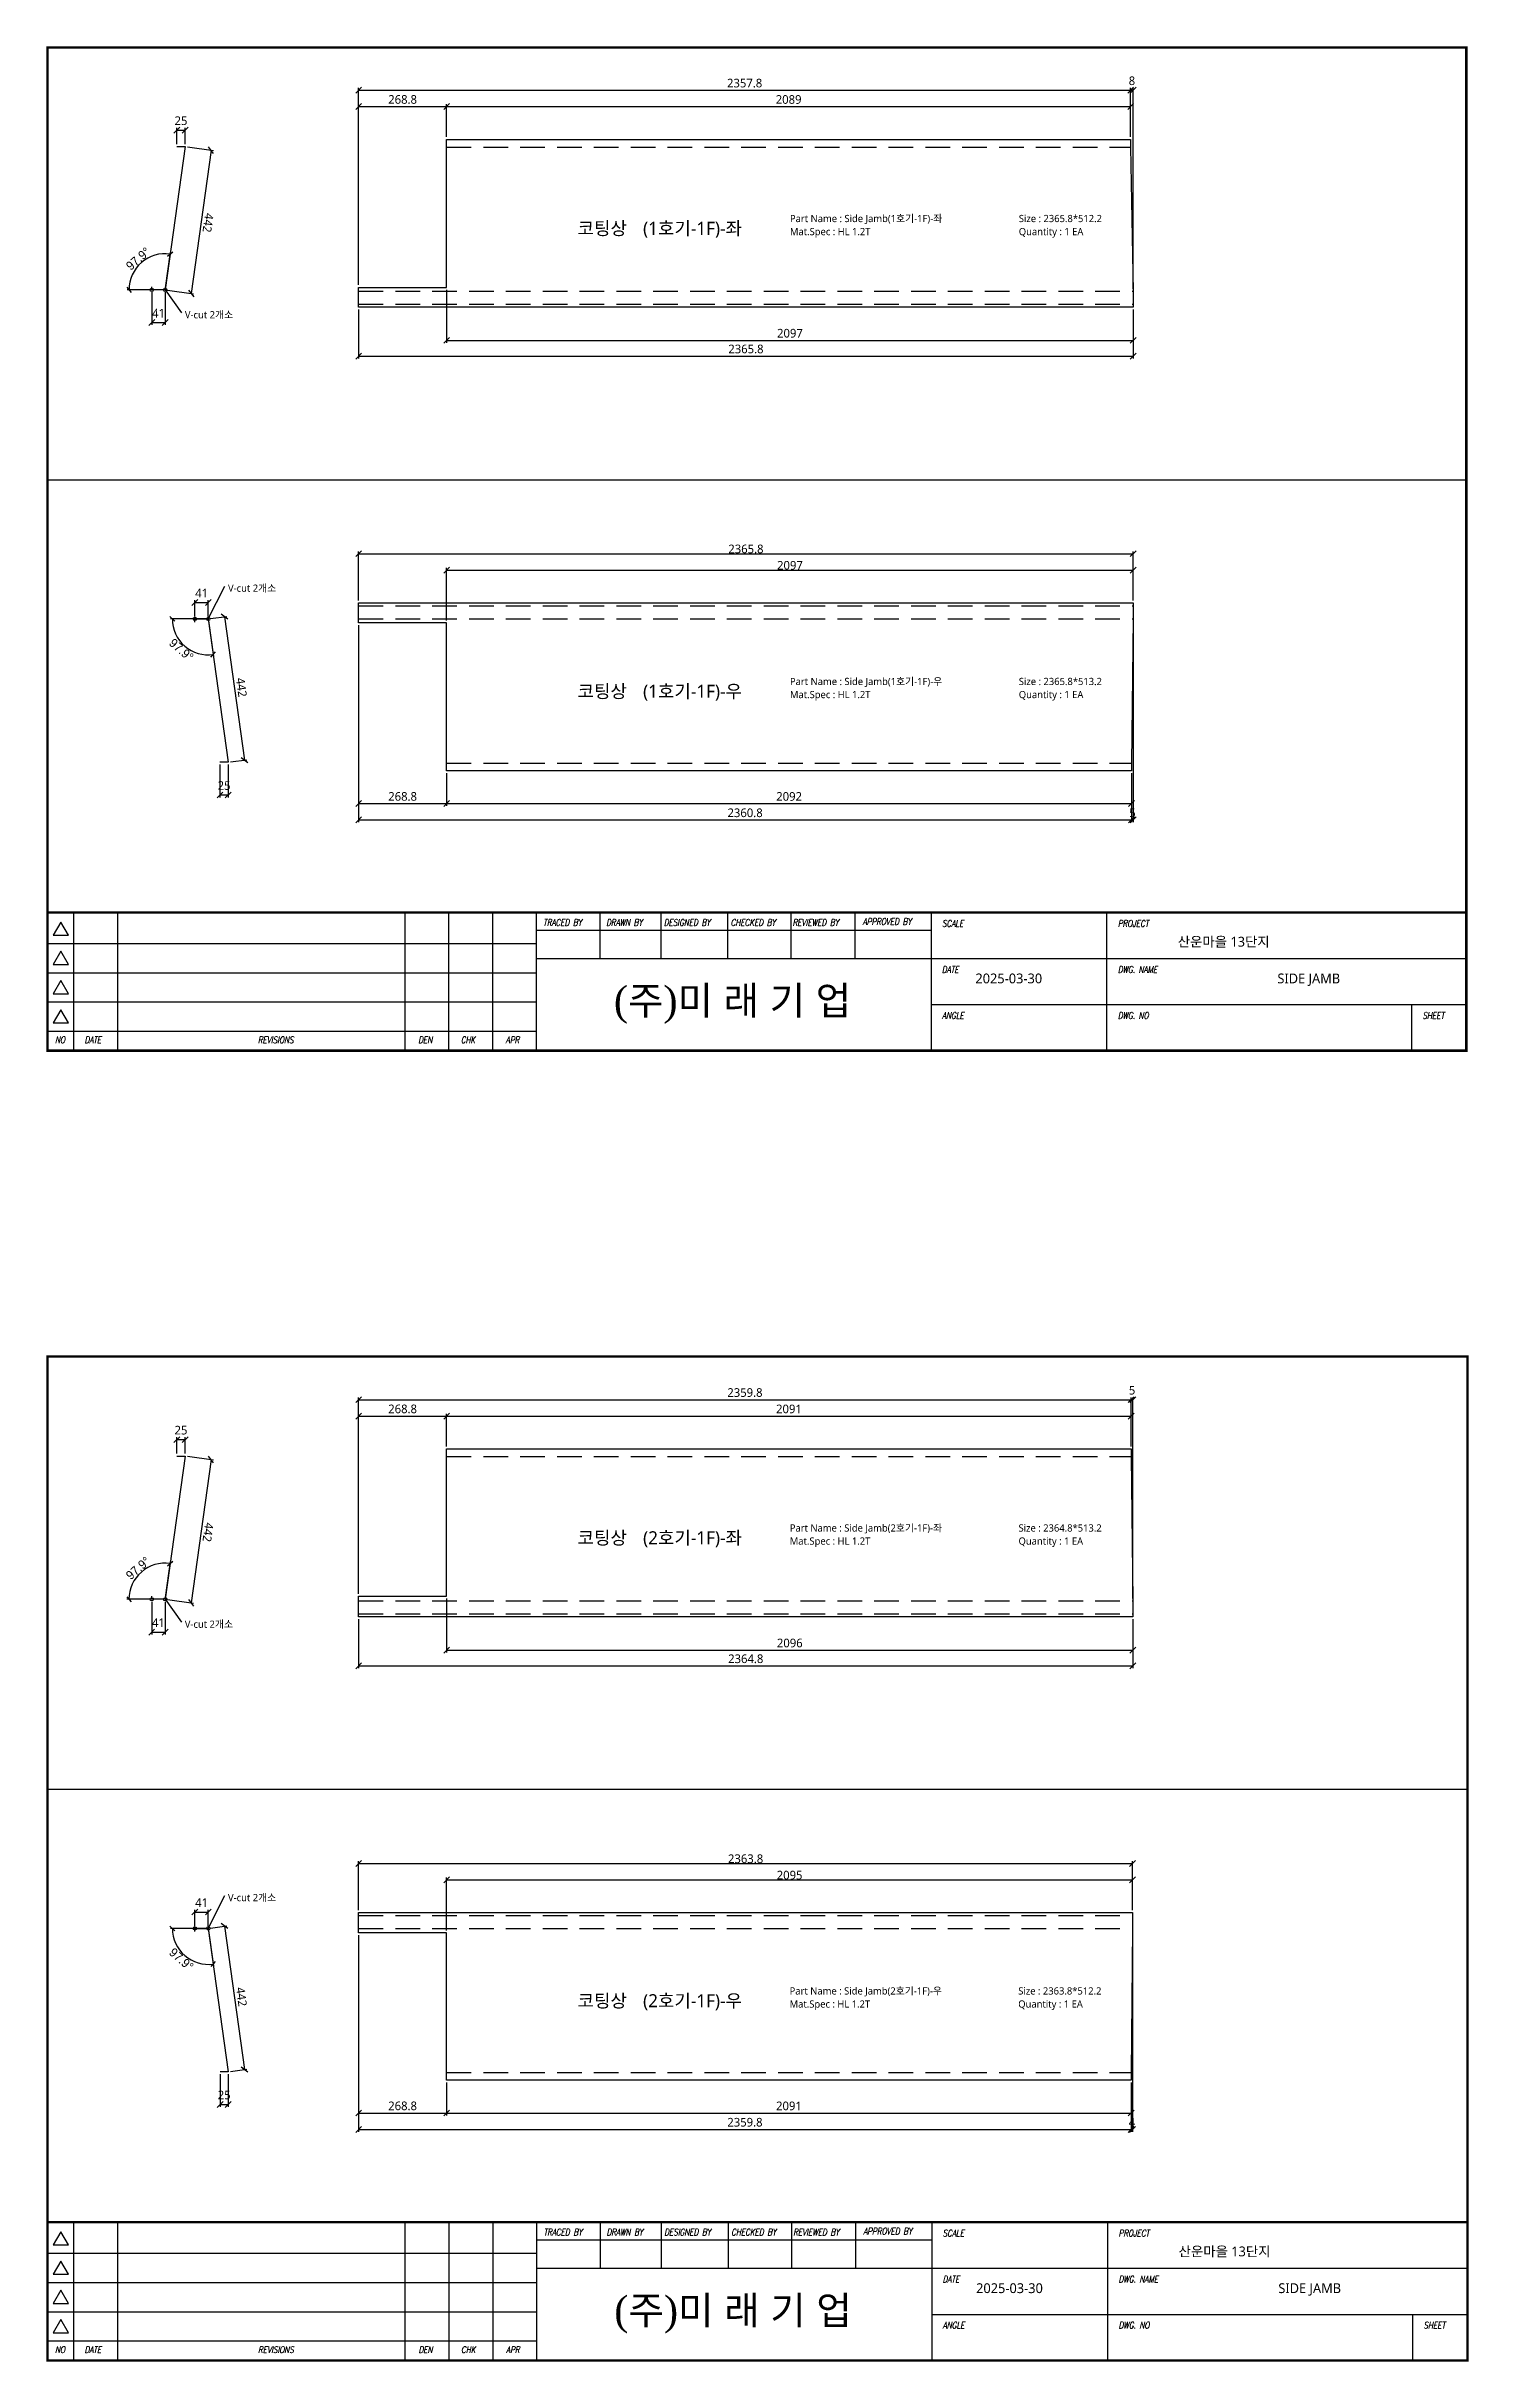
# Model space of a CAD drawing. Extents: x 674 to 10492, y -109346 to 1748.
# Drawn here: x 6046 to 10390, y -5325 to 1748 of the extents above; entities that cross this region are included whole.
import ezdxf
from ezdxf.enums import TextEntityAlignment as Align

# ---------------------------------------------------------------- set-up
doc = ezdxf.new("R2010")
doc.units = 0
doc.header["$LTSCALE"] = 10
doc.header["$MEASUREMENT"] = 0
doc.linetypes.add('DASHED2', pattern=[0.375, 0.25, -0.125])
doc.layers.get('0').update_dxf_attribs({"linetype": 'CONTINUOUS'})
for name, color, linetype in [('22', 8, 'DASHED2'), ('dim', 3, 'CONTINUOUS'), ('FROM', 7, 'CONTINUOUS'), ('레이져', 7, 'CONTINUOUS')]:
    doc.layers.add(name, color=color, linetype=linetype)
doc.styles.add('G1', font='batang.ttc', dxfattribs={"height": 20})
doc.styles.add('ITALICT', font='italict')
doc.styles.add('JKW', font='')
doc.styles.add('MIRAESTYLE', font='gulim.ttc')
doc.styles.add('YCKIM', font='gulim.ttc')
doc.styles.get('JKW').set_extended_font_data('NanumGothic')
doc.dimstyles.new('MIRAE', dxfattribs={"dimscale": 100, "dimtxt": 0.25, "dimasz": 0.15, "dimexe": 0.06, "dimexo": 0.06, "dimgap": 0.07, "dimtad": 1, "dimdec": 1, "dimtxsty": 'YCKIM', "dimblk": 'OBLIQUE', "dimcen": 2.5, "dimclrd": 3, "dimclre": 3, "dimclrt": 256, "dimadec": 1, "dimazin": 3, "dimtfac": 0.5, "dimtix": 1, "dimtmove": 0, "dimatfit": 3, "dimldrblk": 'OBLIQUE'})
doc.dimstyles.get("Standard").update_dxf_attribs({"dimtxt": 2.5, "dimasz": 2.5, "dimexe": 1.25, "dimexo": 0.625, "dimtad": 1, "dimtxsty": 'MIRAESTYLE', "dimcen": 2.5, "dimazin": 3, "dimtfac": 1, "dimtmove": 0, "dimatfit": 3})
doc.dimstyles.new('미래', dxfattribs={"dimscale": 120, "dimtxt": 0.2, "dimasz": 0.15, "dimexe": 0.06, "dimexo": 0.06, "dimgap": 0.07, "dimtad": 1, "dimdec": 1, "dimlfac": -1, "dimtxsty": 'JKW', "dimblk": 'OBLIQUE', "dimcen": 2.5, "dimclrd": 3, "dimclre": 3, "dimclrt": 256, "dimadec": 1, "dimazin": 2, "dimtfac": 0.5, "dimtmove": 1, "dimatfit": 3, "dimarcsym": 1})

# ---------------------------------------------------------------- blocks, each defined once
blk = doc.blocks.new('_OBLIQUE')
at = {"color": 0, "linetype": 'ByBlock'}
blk.add_line((-0.5, -0.5), (0.5, 0.5), dxfattribs=at)
blk = doc.blocks.new('3')
at = {"layer": 'FROM', "color": 7}
blk.add_line((25823.5, 11169), (25823.5, 11496.2), dxfattribs=at)
at = {"layer": 'FROM', "color": 2}
for p, q in [((25885.8, 11169), (25885.8, 11496.2)), ((25989.7, 11169), (25989.7, 11496.2)), ((26670, 11169), (26670, 11496.2)), ((26773.9, 11169), (26773.9, 11496.2)), ((26877.7, 11169), (26877.7, 11496.2)), ((25823.5, 11422.9), (26981.6, 11422.9)), ((25823.5, 11353.6), (26981.6, 11353.6)), ((25823.5, 11284.4), (26981.6, 11284.4)), ((25823.5, 11215.1), (26981.6, 11215.1))]:
    blk.add_line(p, q, dxfattribs=at)
at = {"layer": 'FROM', "color": 0}
for p, q in [((26981.6, 11169), (26981.6, 11496.2)), ((26981.6, 11454.7), (27915.7, 11454.7)), ((27131.3, 11496.2), (27131.3, 11387.2)), ((27276.5, 11387.2), (27276.5, 11496.2)), ((27434, 11496.2), (27434, 11387.2)), ((27583.7, 11496.2), (27583.7, 11387.2)), ((27735.3, 11496.2), (27735.3, 11387.2)), ((27915.7, 11496.2), (27915.7, 11169)), ((28332.2, 11169), (28332.2, 11496.2)), ((26981.6, 11387.2), (29183.5, 11387.2)), ((27915.7, 11278.1), (29183.5, 11278.1))]:
    blk.add_line(p, q, dxfattribs=at)
at = {"layer": 'FROM'}
blk.add_line((29053.7, 11278.1), (29053.7, 11169), dxfattribs=at)
at = {"layer": 'FROM', "color": 0, "const_width": 5.89}
blk.add_lwpolyline([(25823.5, 11169), (29183.5, 11169), (29183.5, 13545), (25823.5, 13545)], close=True, dxfattribs=at)
at = {"layer": 'FROM', "color": 0, "const_width": 4.87}
blk.add_lwpolyline([(25823.5, 11496.2), (29183.5, 11496.2)], dxfattribs=at)
at = {"layer": 'FROM', "color": 2}
for points in [[(25854.7, 11473.5), (25836.7, 11442.3), (25872.7, 11442.3)], [(25854.7, 11404.3), (25836.7, 11373.1), (25872.7, 11373.1)], [(25854.7, 11335), (25836.7, 11303.8), (25872.7, 11303.8)], [(25854.7, 11265.7), (25836.7, 11234.6), (25872.7, 11234.6)]]:
    blk.add_lwpolyline(points, close=True, dxfattribs=at)
at = {"layer": 'FROM', "color": 4, "style": 'ITALICT', "width": 0.8}
for s, height, p in [('TRACED BY', 15.58, (26997.2, 11465)), ('DRAWN BY', 15.58, (27146.3, 11465)), ('DESIGNED BY', 15.583, (27282.8, 11465)), ('CHECKED BY', 15.58, (27441.2, 11465)), ('REVIEWED BY', 15.583, (27587.9, 11465)), ('APPROVED BY', 15.583, (27753.8, 11466.9)), ('SCALE', 15.58, (27941.7, 11462.5)), ('PROJECT', 15.58, (28358.1, 11462.5)), ('DATE', 15.58, (27941.7, 11353.4)), ('DWG. NAME', 15.58, (28358.1, 11353.4)), ('ANGLE', 15.58, (27941.7, 11244.4)), ('DWG. NO', 15.58, (28358.1, 11244.4)), ('SHEET', 15.58, (29079.6, 11244.4)), ('NO', 15.58, (25841.2, 11186.7)), ('DATE', 15.58, (25911.2, 11186.7)), ('REVISIONS', 15.58, (26321.6, 11186.7)), ('DEN', 15.58, (26701.4, 11186.7)), ('CHK', 15.58, (26802.1, 11186.7)), ('APR', 15.58, (26908.6, 11186.7))]:
    blk.add_text(s, height=height, dxfattribs=at).set_placement(p)
blk = doc.blocks.new('side_frame')
at = {"color": 8}
blk.add_line((4556.9, 1833.1), (0, 1833.1), dxfattribs=at)
at = {"xscale": 1.356231088589885, "yscale": 1.356231088589885, "zscale": 1.356231088589885}
blk.add_blockref('3', (-35022.6, -15147.7), dxfattribs=at)
at = {"style": 'G1'}
blk.add_text('(주)미 래 기 업', height=90.59, dxfattribs=at).set_placement((2199.9, 152.1), align=Align.MIDDLE)

msp = doc.modelspace()

# ---------------------------------------------------------------- linework, layer by layer
for p, q in [((6470, 1442), (6409.36, 1004.18)), ((6445, 1442), (6470, 1442)), ((6368.36, 1004.18), (6368.36, 1013.18)), ((6409.36, 1004.18), (6368.36, 1004.18)), ((6500, -11), (6500, -1)), ((6500, -1), (6541, -1)), ((6541, -1), (6601.64, -438.82)), ((6601.64, -438.82), (6576.64, -438.82)), ((6470, -2558), (6409.08, -2995.78)), ((6445, -2558), (6470, -2558)), ((6368.08, -2995.78), (6368.08, -2985.78)), ((6409.08, -2995.78), (6368.08, -2995.78)), ((6500, -4010), (6500, -4001)), ((6500, -4001), (6541, -4001)), ((6541, -4001), (6601.92, -4438.78)), ((6601.92, -4438.78), (6576.92, -4438.78))]:
    msp.add_line(p, q)
at = {"color": 6}
for centre in [(6368.36, 1004.18), (6409.36, 1004.18), (6500, -1), (6541, -1), (6368.08, -2995.78), (6409.08, -2995.78), (6500, -4001), (6541, -4001)]:
    msp.add_circle(centre, 5, dxfattribs=at)
at = {"layer": '22', "ltscale": 30}
for p, q in [((7268.8, 1440.2), (9357.8, 1440.2)), ((7000, 1000), (9365.8, 1000)), ((7000, 960.2), (9365.8, 960.2)), ((7000, 38.8), (9365.8, 38.8)), ((7000, -1), (9365.8, -1)), ((7268.8, -441.2), (9360.8, -441.2)), ((7268.8, -2559.8), (9359.8, -2559.8)), ((7000, -3000), (9364.8, -3000)), ((7000, -3039.8), (9364.8, -3039.8)), ((7000, -3961.2), (9363.8, -3961.2)), ((7000, -4001), (9363.8, -4001)), ((7268.8, -4441.2), (9359.8, -4441.2))]:
    msp.add_line(p, q, dxfattribs=at)
at = {"layer": '레이져'}
for p, q in [((7268.8, 1464), (9357.8, 1464)), ((7268.8, 1440.2), (7268.8, 1464)), ((7268.8, 1011.9), (7268.8, 1440.2)), ((7268.8, 1440.2), (7268.8, 1440.2)), ((9357.8, 1464), (9357.8, 1440.2)), ((9357.8, 1440.2), (9365.8, 1000)), ((7000, 1000), (7000, 1011.9)), ((7000, 1011.9), (7268.8, 1011.9)), ((7000, 960.2), (7000, 1000)), ((9365.8, 1000), (9365.8, 960.2)), ((7000, 951.8), (7000, 960.2)), ((9365.8, 951.8), (7000, 951.8)), ((9365.8, 960.2), (9365.8, 951.8)), ((7000, 48.2), (9365.8, 48.2)), ((7000, 38.8), (7000, 48.2)), ((7000, -1), (7000, 38.8)), ((9365.8, 48.2), (9365.8, 38.8)), ((9365.8, 38.8), (9365.8, -1)), ((7000, -12.9), (7000, -1)), ((7268.8, -12.9), (7000, -12.9)), ((7268.8, -441.2), (7268.8, -12.9)), ((9365.8, -1), (9360.8, -441.2)), ((7268.8, -465), (7268.8, -441.2)), ((9360.8, -465), (7268.8, -465)), ((9360.8, -441.2), (9360.8, -465)), ((9360.8, -465), (9360.8, -465)), ((7268.8, -2536), (9359.8, -2536)), ((7268.8, -2559.8), (7268.8, -2536)), ((9359.8, -2536), (9359.8, -2559.8)), ((7268.8, -2986.2), (7268.8, -2559.8)), ((7268.8, -2559.8), (7268.8, -2559.8)), ((9359.8, -2559.8), (9364.8, -3000)), ((7000, -3000), (7000, -2986.2)), ((7000, -2986.2), (7268.8, -2986.2)), ((7000, -3039.8), (7000, -3000)), ((7000, -3049.2), (7000, -3039.8)), ((9364.8, -3000), (9364.8, -3039.8)), ((9364.8, -3039.8), (9364.8, -3049.2)), ((9364.8, -3049.2), (7000, -3049.2)), ((7000, -3952.8), (9363.8, -3952.8)), ((7000, -3961.2), (7000, -3952.8)), ((9363.8, -3952.8), (9363.8, -3961.2)), ((7000, -4001), (7000, -3961.2)), ((7000, -4014.8), (7000, -4001)), ((7268.8, -4014.8), (7000, -4014.8)), ((7268.8, -4441.2), (7268.8, -4014.8)), ((9363.8, -4001), (9359.8, -4441.2)), ((9363.8, -3961.2), (9363.8, -4001)), ((7268.8, -4465), (7268.8, -4441.2)), ((9359.8, -4441.2), (9359.8, -4465)), ((9359.8, -4465), (7268.8, -4465)), ((9359.8, -4465), (9359.8, -4465))]:
    msp.add_line(p, q, dxfattribs=at)

# ---------------------------------------------------------------- block references
for p, xscale, yscale in [((6050, -1319.8, 0.95), 0.9509025270758122, 0.9509025270758122), ((6050, -5320.8, 0.95), 0.9516245487364621, 0.9516245487364621)]:
    msp.add_blockref('side_frame', p, dxfattribs=dict(xscale=xscale, yscale=yscale))

# ---------------------------------------------------------------- texts
at = {"style": 'JKW'}
for s, height, p in [('코팅상', 40, (7668.8, 1192.17)), ('Part Name : Side Jamb(1호기-1F)-좌', 22, (8317.3, 1222.17)), ('Size : 2365.8*512.2 ', 22, (9016.3, 1222.17)), ('Mat.Spec : HL 1.2T ', 22, (8317.3, 1182.17)), ('Quantity : 1 EA ', 22, (9016.3, 1182.17)), ('코팅상', 40, (7668.8, -222)), ('Part Name : Side Jamb(1호기-1F)-우', 22, (8317.3, -192)), ('Size : 2365.8*513.2 ', 22, (9016.3, -192)), ('Mat.Spec : HL 1.2T ', 22, (8317.3, -232)), ('Quantity : 1 EA ', 22, (9016.3, -232)), ('산운마을 13단지', 30, (9501.78, -986.98)), ('2025-03-30', 30, (8883.69, -1099.19)), ('SIDE JAMB', 30, (9806.06, -1099.19)), ('코팅상', 40, (7668.8, -2807.83)), ('Part Name : Side Jamb(2호기-1F)-좌', 22, (8316.8, -2777.83)), ('Mat.Spec : HL 1.2T ', 22, (8316.8, -2817.83)), ('Size : 2364.8*513.2 ', 22, (9015.47, -2777.83)), ('Quantity : 1 EA ', 22, (9015.47, -2817.83)), ('코팅상', 40, (7668.8, -4222)), ('Part Name : Side Jamb(2호기-1F)-우', 22, (8316.3, -4192)), ('Mat.Spec : HL 1.2T ', 22, (8316.3, -4232)), ('Size : 2363.8*512.2 ', 22, (9014.63, -4192)), ('Quantity : 1 EA ', 22, (9014.63, -4232)), ('산운마을 13단지', 30, (9504.4, -4987.73)), ('2025-03-30', 30, (8885.84, -5100.02)), ('SIDE JAMB', 30, (9808.92, -5100.02))]:
    msp.add_text(s, height=height, dxfattribs=at).set_placement(p, align=Align.MIDDLE_LEFT)
at = {"char_height": 22, "attachment_point": 1, "style": 'JKW'}
for insert in [(6469.36, 939.18), (6601, 104), (6469.08, -3060.78), (6601, -3896)]:
    msp.add_mtext('V-cut 2개소', dxfattribs=dict(at, insert=insert))
at = {"layer": '레이져', "style": 'JKW'}
for s, p in [('(1호기-1F)-좌', (7868.8, 1192.17)), ('(1호기-1F)-우', (7868.8, -222)), ('(2호기-1F)-좌', (7868.8, -2807.83)), ('(2호기-1F)-우', (7868.8, -4222))]:
    msp.add_text(s, height=40, dxfattribs=at).set_placement(p, align=Align.MIDDLE_LEFT)

# ---------------------------------------------------------------- dimensions: what is measured, and where the dimension line sits
for base, line1, line2 in [((6394.27, 1113.63), ((6368.36, 1004.18), (6409.36, 1004.18)), ((6409.36, 1004.18), (6470, 1442))), ((6530.91, -110.46), ((6541, -1), (6601.64, -438.82)), ((6541, -1), (6500, -1))), ((6394.06, -2886.34), ((6368.08, -2995.78), (6409.08, -2995.78)), ((6409.08, -2995.78), (6470, -2558))), ((6530.98, -4110.45), ((6541, -4001), (6601.92, -4438.78)), ((6541, -4001), (6500, -4001)))]:
    msp.add_angular_dim_2l(base=base, line1=line1, line2=line2, dimstyle='mirae', override={"dimtxt": 0.27, "dimgap": 0.02, "dimdec": 0, "dimlfac": 1, "dimdsep": 46, "dimclrt": 7}).render()
at = {"layer": 'dim'}
for base, p1, p2, override in [((7000, 1614), (7000, 1011.9), (9357.8, 1464), {"dimtxt": 0.22, "dimgap": 0.07, "dimdec": 1, "dimlfac": 1, "dimdsep": 46, "dimclrt": 7}), ((9357.8, 1614), (9357.8, 1464), (9365.8, 1000), {"dimtxt": 0.22, "dimgap": 0.07, "dimdec": 1, "dimlfac": 1, "dimdsep": 46, "dimclrt": 7}), ((7000, 1564), (7000, 1011.9), (7268.8, 1464), {"dimtxt": 0.22, "dimgap": 0.07, "dimdec": 1, "dimlfac": 1, "dimdsep": 46, "dimclrt": 7}), ((7268.8, 1564), (7268.8, 1464), (9357.8, 1464), {"dimtxt": 0.22, "dimgap": 0.07, "dimdec": 1, "dimlfac": 1, "dimdsep": 46, "dimclrt": 7}), ((6445, 1492), (6445, 1442), (6470, 1442), {"dimtxt": 0.22, "dimgap": 0.07, "dimdec": 1, "dimlfac": 1, "dimdsep": 46, "dimclrt": 7}), ((6368.36, 904.18), (6368.36, 1004.18), (6409.36, 1004.18), {"dimtxt": 0.22, "dimgap": 0.07, "dimdec": 1, "dimlfac": 1, "dimdsep": 46, "dimclrt": 7}), ((7268.8, 850), (7268.8, 1011.9), (9365.8, 951.8), {"dimtxt": 0.22, "dimgap": 0.07, "dimdec": 1, "dimlfac": 1, "dimdsep": 46, "dimclrt": 7}), ((7000, 801.8), (7000, 951.8), (9365.8, 951.8), {"dimtxt": 0.22, "dimgap": 0.07, "dimdec": 1, "dimlfac": 1, "dimdsep": 46, "dimclrt": 7}), ((7000, 198.2), (7000, 48.2), (9365.8, 48.2), {"dimtxt": 0.22, "dimgap": 0.01, "dimdec": 1, "dimlfac": 1, "dimdsep": 46, "dimclrt": 7}), ((7268.8, 148.2), (7268.8, -12.9), (9365.8, 48.2), {"dimtxt": 0.22, "dimgap": 0.01, "dimdec": 1, "dimlfac": 1, "dimdsep": 46, "dimclrt": 7}), ((6500, 49), (6500, -1), (6541, -1), {"dimtxt": 0.22, "dimgap": 0.07, "dimdec": 1, "dimlfac": 1, "dimdsep": 46, "dimclrt": 7}), ((7000, -565), (7000, -12.9), (7268.8, -465), {"dimtxt": 0.22, "dimgap": 0.07, "dimdec": 1, "dimlfac": 1, "dimdsep": 46, "dimclrt": 7}), ((7000, -615), (7000, -12.9), (9360.8, -465), {"dimtxt": 0.22, "dimgap": 0.07, "dimdec": 1, "dimlfac": 1, "dimdsep": 46, "dimclrt": 7}), ((9360.8, -615), (9360.8, -465), (9365.8, -1), {"dimtxt": 0.22, "dimgap": 0.01, "dimdec": 1, "dimlfac": 1, "dimdsep": 46, "dimclrt": 7}), ((6576.64, -538.82), (6576.64, -438.82), (6601.64, -438.82), {"dimtxt": 0.22, "dimgap": 0.07, "dimdec": 1, "dimlfac": 1, "dimdsep": 46, "dimclrt": 7}), ((7268.8, -565), (7268.8, -465), (9360.8, -465), {"dimtxt": 0.22, "dimgap": 0.07, "dimdec": 1, "dimlfac": 1, "dimdsep": 46, "dimclrt": 7}), ((7000, -2386), (7000, -2986.2), (9359.8, -2536), {"dimtxt": 0.22, "dimgap": 0.07, "dimdec": 1, "dimlfac": 1, "dimdsep": 46, "dimclrt": 7}), ((7000, -2436), (7000, -2986.2), (7268.8, -2536), {"dimtxt": 0.22, "dimgap": 0.07, "dimdec": 1, "dimlfac": 1, "dimdsep": 46, "dimclrt": 7}), ((7268.8, -2436), (7268.8, -2536), (9359.8, -2536), {"dimtxt": 0.22, "dimgap": 0.07, "dimdec": 1, "dimlfac": 1, "dimdsep": 46, "dimclrt": 7}), ((9359.8, -2386), (9359.8, -2536), (9364.8, -3000), {"dimtxt": 0.22, "dimgap": 0.07, "dimdec": 1, "dimlfac": 1, "dimdsep": 46, "dimclrt": 7}), ((6445, -2508), (6445, -2558), (6470, -2558), {"dimtxt": 0.22, "dimgap": 0.07, "dimdec": 1, "dimlfac": 1, "dimdsep": 46, "dimclrt": 7}), ((6368.08, -3095.78), (6368.08, -2995.78), (6409.08, -2995.78), {"dimtxt": 0.22, "dimgap": 0.07, "dimdec": 1, "dimlfac": 1, "dimdsep": 46, "dimclrt": 7}), ((7268.8, -3151), (7268.8, -2986.2), (9364.8, -3049.2), {"dimtxt": 0.22, "dimgap": 0.07, "dimdec": 1, "dimlfac": 1, "dimdsep": 46, "dimclrt": 7}), ((7000, -3199.2), (7000, -3049.2), (9364.8, -3049.2), {"dimtxt": 0.22, "dimgap": 0.07, "dimdec": 1, "dimlfac": 1, "dimdsep": 46, "dimclrt": 7}), ((7000, -3802.8), (7000, -3952.8), (9363.8, -3952.8), {"dimtxt": 0.22, "dimgap": 0.01, "dimdec": 1, "dimlfac": 1, "dimdsep": 46, "dimclrt": 7}), ((7268.8, -3852.8), (7268.8, -4014.8), (9363.8, -3952.8), {"dimtxt": 0.22, "dimgap": 0.01, "dimdec": 1, "dimlfac": 1, "dimdsep": 46, "dimclrt": 7}), ((6500, -3951), (6500, -4001), (6541, -4001), {"dimtxt": 0.22, "dimgap": 0.07, "dimdec": 1, "dimlfac": 1, "dimdsep": 46, "dimclrt": 7}), ((7000, -4565), (7000, -4014.8), (7268.8, -4465), {"dimtxt": 0.22, "dimgap": 0.07, "dimdec": 1, "dimlfac": 1, "dimdsep": 46, "dimclrt": 7}), ((7000, -4615), (7000, -4014.8), (9359.8, -4465), {"dimtxt": 0.22, "dimgap": 0.07, "dimdec": 1, "dimlfac": 1, "dimdsep": 46, "dimclrt": 7}), ((9359.8, -4615), (9359.8, -4465), (9363.8, -4001), {"dimtxt": 0.22, "dimgap": 0.01, "dimdec": 1, "dimlfac": 1, "dimdsep": 46, "dimclrt": 7}), ((6576.92, -4538.78), (6576.92, -4438.78), (6601.92, -4438.78), {"dimtxt": 0.22, "dimgap": 0.07, "dimdec": 1, "dimlfac": 1, "dimdsep": 46, "dimclrt": 7}), ((7268.8, -4565), (7268.8, -4465), (9359.8, -4465), {"dimtxt": 0.22, "dimgap": 0.07, "dimdec": 1, "dimlfac": 1, "dimdsep": 46, "dimclrt": 7})]:
    msp.add_linear_dim(base=base, p1=p1, p2=p2, dimstyle='미래', override=override, dxfattribs=at).render()
for base, p1, p2, angle in [((6549.24, 1431.02), (6470, 1442), (6409.36, 1004.18), 262.11483), ((6590.53, 5.86), (6541, -1), (6601.64, -438.82), 277.88517), ((6549.24, -2569.03), (6470, -2558), (6409.08, -2995.78), 262.078107), ((6590.52, -3994.11), (6541, -4001), (6601.92, -4438.78), 277.921893)]:
    msp.add_linear_dim(base=base, p1=p1, p2=p2, angle=angle, dimstyle='미래', override={"dimtxt": 0.22, "dimgap": 0.07, "dimdec": 1, "dimlfac": 1, "dimdsep": 46, "dimclrt": 7}, dxfattribs=at).render()

# ---------------------------------------------------------------- leaders
for points in [[(6409.36, 1004.18), (6459.36, 934.18)], [(6541, -1), (6591, 99)], [(6409.08, -2995.78), (6459.08, -3065.78)], [(6541, -4001), (6591, -3901)]]:
    msp.add_leader(points, dimstyle='Standard', dxfattribs=at)

doc.saveas('drawing.dxf')
